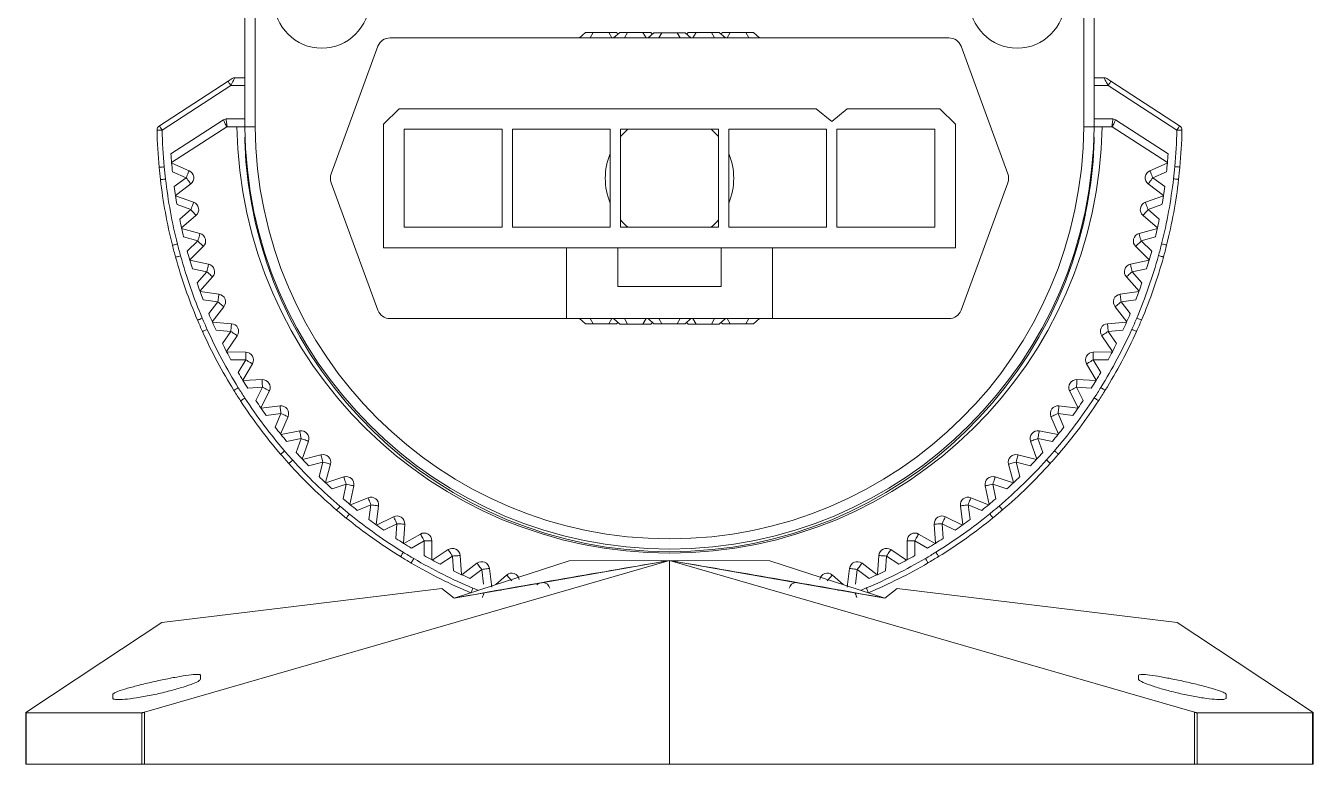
# Model space of a CAD drawing. Header units: inches. Extents: x -1.1 to 19.9, y -1 to 14.3.
# Drawn here: x 0.417 to 2.385, y 11.915 to 13.044 of the extents above; entities that cross this region are included whole.
import ezdxf

# ---------------------------------------------------------------- set-up
doc = ezdxf.new("R2010")
doc.units = ezdxf.units.IN
doc.header["$MEASUREMENT"] = 0
doc.layers.add('Graze 2.0 Int', color=7, linetype='Continuous')

msp = doc.modelspace()

# ---------------------------------------------------------------- linework, layer by layer
at = {"layer": 'Graze 2.0 Int', "color": 253, "linetype": 'Continuous', "lineweight": 15}
for p, q in [((0.751976, 12.889887), (0.751976, 13.191085)), ((0.767724, 13.189122), (0.767724, 12.889967)), ((2.034084, 12.889887), (2.034084, 13.189122)), ((2.049832, 13.191085), (2.049832, 12.889887)), ((1.272541, 13.033897), (1.263093, 13.025714)), ((1.272541, 13.033897), (1.284361, 13.033897)), ((1.284361, 13.033897), (1.279636, 13.025714)), ((1.284361, 13.033897), (1.307999, 13.033897)), ((1.307999, 13.033897), (1.312723, 13.025714)), ((1.307999, 13.033897), (1.319818, 13.033897)), ((1.324944, 13.033962), (1.31542, 13.025714)), ((1.322343, 13.03171), (1.319818, 13.033897)), ((1.324944, 13.033962), (1.336743, 13.033962)), ((1.336743, 13.033962), (1.331981, 13.025714)), ((1.336743, 13.033962), (1.360341, 13.033962)), ((1.360341, 13.033962), (1.365103, 13.025714)), ((1.360341, 13.033962), (1.37214, 13.033962)), ((1.377006, 13.033476), (1.368044, 13.025714)), ((1.374854, 13.031612), (1.37214, 13.033962)), ((1.377006, 13.033476), (1.388955, 13.033476)), ((1.388955, 13.033476), (1.384474, 13.025714)), ((1.388955, 13.033476), (1.412853, 13.033476)), ((1.412853, 13.033476), (1.417334, 13.025714)), ((1.412853, 13.033476), (1.424802, 13.033476)), ((1.433764, 13.025714), (1.424802, 13.033476)), ((1.429668, 13.033962), (1.426954, 13.031612)), ((1.429668, 13.033962), (1.441467, 13.033962)), ((1.441467, 13.033962), (1.436705, 13.025714)), ((1.441467, 13.033962), (1.465066, 13.033962)), ((1.465066, 13.033962), (1.469827, 13.025714)), ((1.465066, 13.033962), (1.476865, 13.033962)), ((1.486388, 13.025714), (1.476865, 13.033962)), ((1.48199, 13.033897), (1.479465, 13.03171)), ((1.48199, 13.033897), (1.493809, 13.033897)), ((1.493809, 13.033897), (1.489085, 13.025714)), ((1.493809, 13.033897), (1.517448, 13.033897)), ((1.517448, 13.033897), (1.522172, 13.025714)), ((1.517448, 13.033897), (1.529267, 13.033897)), ((1.538716, 13.025714), (1.529267, 13.033897)), ((0.955224, 13.012811), (0.883708, 12.817929)), ((1.828104, 13.025714), (0.973704, 13.025714)), ((1.918101, 12.817929), (1.846584, 13.012811)), ((0.621171, 12.891306), (0.726155, 12.959483)), ((0.730443, 12.952879), (0.625459, 12.884702)), ((0.726155, 12.959483), (0.732217, 12.96342)), ((0.751976, 12.952879), (0.730443, 12.952879)), ((0.736506, 12.964691), (0.751976, 12.964691)), ((2.049832, 12.964691), (2.065303, 12.964691)), ((2.071365, 12.952879), (2.049832, 12.952879)), ((2.069591, 12.96342), (2.075654, 12.959483)), ((2.176349, 12.884702), (2.071365, 12.952879)), ((2.075654, 12.959483), (2.180638, 12.891306)), ((0.987518, 12.917446), (0.963896, 12.893824)), ((0.987518, 12.917446), (1.625314, 12.917446)), ((1.648936, 12.897625), (1.625314, 12.917446)), ((1.672558, 12.917446), (1.648936, 12.897625)), ((1.672558, 12.917446), (1.81429, 12.917446)), ((1.837912, 12.893824), (1.81429, 12.917446)), ((0.638847, 12.84846), (0.718999, 12.900511)), ((0.718999, 12.900511), (0.723007, 12.901698)), ((0.723007, 12.901698), (0.751976, 12.901698)), ((0.963896, 12.704848), (0.963896, 12.893824)), ((1.837912, 12.893824), (1.837912, 12.704848)), ((2.049832, 12.901698), (2.078801, 12.901698)), ((2.078801, 12.901698), (2.082809, 12.900511)), ((2.082809, 12.900511), (2.162961, 12.84846)), ((0.723996, 12.889673), (0.639869, 12.83504)), ((0.72472, 12.889887), (0.723996, 12.889673)), ((0.751976, 12.889887), (0.72472, 12.889887)), ((0.995392, 12.736344), (0.995392, 12.88595)), ((0.995392, 12.88595), (1.144999, 12.88595)), ((1.144999, 12.88595), (1.144999, 12.736344)), ((1.160747, 12.736344), (1.160747, 12.88595)), ((1.160747, 12.88595), (1.310353, 12.88595)), ((1.310353, 12.88595), (1.310353, 12.736344)), ((1.326101, 12.736344), (1.326101, 12.88595)), ((1.326101, 12.88595), (1.475707, 12.88595)), ((1.475707, 12.88595), (1.475707, 12.736344)), ((1.491455, 12.736344), (1.491455, 12.88595)), ((1.491455, 12.88595), (1.641062, 12.88595)), ((1.641062, 12.88595), (1.641062, 12.736344)), ((1.65681, 12.88595), (1.806416, 12.88595)), ((1.65681, 12.736344), (1.65681, 12.88595)), ((1.806416, 12.88595), (1.806416, 12.736344)), ((2.034084, 12.889887), (2.049832, 12.889887)), ((2.077089, 12.889887), (2.049832, 12.889887)), ((2.077812, 12.889673), (2.077089, 12.889887)), ((2.161939, 12.83504), (2.077812, 12.889673)), ((0.639943, 12.834171), (0.666673, 12.822705)), ((2.135135, 12.822705), (2.161865, 12.834171)), ((0.662017, 12.81185), (0.641217, 12.820773)), ((2.160592, 12.820773), (2.139791, 12.81185)), ((0.64389, 12.798298), (0.662017, 12.81185)), ((0.669089, 12.802391), (0.645794, 12.784975)), ((0.883708, 12.804366), (0.955224, 12.609484)), ((1.846584, 12.609484), (1.918101, 12.804366)), ((2.156014, 12.784975), (2.132719, 12.802391)), ((2.139791, 12.81185), (2.157919, 12.798298)), ((0.645926, 12.784112), (0.673354, 12.774435)), ((2.128454, 12.774435), (2.155882, 12.784112)), ((0.669424, 12.763297), (0.64808, 12.770828)), ((0.65223, 12.748578), (0.669424, 12.763297)), ((0.677105, 12.754324), (0.65501, 12.73541)), ((2.146798, 12.73541), (2.124703, 12.754324)), ((2.153728, 12.770828), (2.132384, 12.763297)), ((2.132384, 12.763297), (2.149578, 12.748578)), ((0.655198, 12.734558), (0.683205, 12.726711)), ((1.144999, 12.736344), (0.995392, 12.736344)), ((1.310353, 12.736344), (1.160747, 12.736344)), ((1.475707, 12.736344), (1.326101, 12.736344)), ((1.641062, 12.736344), (1.491455, 12.736344)), ((1.806416, 12.736344), (1.65681, 12.736344)), ((2.118603, 12.726711), (2.14661, 12.734558)), ((0.680018, 12.715337), (0.658224, 12.721444)), ((0.663833, 12.699516), (0.680018, 12.715337)), ((2.143584, 12.721444), (2.12179, 12.715337)), ((2.12179, 12.715337), (2.137975, 12.699516)), ((0.688275, 12.706891), (0.667475, 12.68656)), ((1.322164, 12.704848), (0.963896, 12.704848)), ((1.243424, 12.59658), (1.243424, 12.704848)), ((1.322164, 12.704848), (1.479644, 12.704848)), ((1.322164, 12.645793), (1.322164, 12.704848)), ((1.837912, 12.704848), (1.479644, 12.704848)), ((1.479644, 12.704848), (1.479644, 12.645793)), ((1.558384, 12.704848), (1.558384, 12.59658)), ((2.134333, 12.68656), (2.113534, 12.706891)), ((0.667719, 12.685722), (0.696183, 12.67974)), ((2.105625, 12.67974), (2.134089, 12.685722)), ((0.693753, 12.668182), (0.671604, 12.672837)), ((0.678647, 12.651327), (0.693753, 12.668182)), ((0.702549, 12.660298), (0.683136, 12.63864)), ((2.118672, 12.63864), (2.09926, 12.660298)), ((2.130204, 12.672837), (2.108055, 12.668182)), ((2.108055, 12.668182), (2.123161, 12.651327)), ((0.683435, 12.63782), (0.712231, 12.633728)), ((1.322164, 12.645793), (1.479644, 12.645793)), ((2.089577, 12.633728), (2.118374, 12.63782)), ((0.710569, 12.622035), (0.688161, 12.625219)), ((0.696608, 12.60422), (0.710569, 12.622035)), ((2.113647, 12.625219), (2.091239, 12.622035)), ((2.091239, 12.622035), (2.1052, 12.60422)), ((0.719866, 12.614749), (0.701924, 12.591856)), ((0.973704, 12.59658), (1.243424, 12.59658)), ((1.558384, 12.59658), (1.243424, 12.59658)), ((1.272541, 12.588397), (1.263093, 12.59658)), ((1.284361, 12.588397), (1.279636, 12.59658)), ((1.307999, 12.588397), (1.312723, 12.59658)), ((1.324944, 12.588333), (1.31542, 12.59658)), ((1.336743, 12.588333), (1.331981, 12.59658)), ((1.360341, 12.588333), (1.365103, 12.59658)), ((1.377006, 12.588818), (1.368044, 12.59658)), ((1.388955, 12.588818), (1.384474, 12.59658)), ((1.412853, 12.588818), (1.417334, 12.59658)), ((1.433764, 12.59658), (1.424802, 12.588818)), ((1.441467, 12.588333), (1.436705, 12.59658)), ((1.465066, 12.588333), (1.469827, 12.59658)), ((1.486388, 12.59658), (1.476865, 12.588333)), ((1.493809, 12.588397), (1.489085, 12.59658)), ((1.517448, 12.588397), (1.522172, 12.59658)), ((1.538716, 12.59658), (1.529267, 12.588397)), ((1.558384, 12.59658), (1.828104, 12.59658)), ((2.099884, 12.591856), (2.081943, 12.614749)), ((0.702276, 12.591058), (0.73128, 12.588875)), ((0.730393, 12.577097), (0.707824, 12.578796)), ((0.717637, 12.558401), (0.730393, 12.577097)), ((1.272541, 12.588397), (1.284361, 12.588397)), ((1.284361, 12.588397), (1.307999, 12.588397)), ((1.307999, 12.588397), (1.319818, 12.588397)), ((1.322343, 12.590584), (1.319818, 12.588397)), ((1.324944, 12.588333), (1.336743, 12.588333)), ((1.336743, 12.588333), (1.360341, 12.588333)), ((1.360341, 12.588333), (1.37214, 12.588333)), ((1.374854, 12.590683), (1.37214, 12.588333)), ((1.377006, 12.588818), (1.388955, 12.588818)), ((1.388955, 12.588818), (1.412853, 12.588818)), ((1.412853, 12.588818), (1.424802, 12.588818)), ((1.429668, 12.588333), (1.426954, 12.590683)), ((1.429668, 12.588333), (1.441467, 12.588333)), ((1.441467, 12.588333), (1.465066, 12.588333)), ((1.465066, 12.588333), (1.476865, 12.588333)), ((1.48199, 12.588397), (1.479465, 12.590584)), ((1.48199, 12.588397), (1.493809, 12.588397)), ((1.493809, 12.588397), (1.517448, 12.588397)), ((1.517448, 12.588397), (1.529267, 12.588397)), ((2.070529, 12.588875), (2.099532, 12.591058)), ((2.093985, 12.578796), (2.071415, 12.577097)), ((2.071415, 12.577097), (2.084171, 12.558401)), ((0.74015, 12.570441), (0.723757, 12.546415)), ((2.078051, 12.546415), (2.061659, 12.570441)), ((0.724162, 12.545641), (0.753246, 12.545376)), ((2.048562, 12.545376), (2.077647, 12.545641)), ((0.753138, 12.533566), (0.730506, 12.533772)), ((0.741643, 12.514069), (0.753138, 12.533566)), ((0.763313, 12.527568), (0.748541, 12.502512)), ((2.053267, 12.502512), (2.038496, 12.527568)), ((2.071303, 12.533772), (2.04867, 12.533566)), ((2.04867, 12.533566), (2.060165, 12.514069)), ((0.748995, 12.501767), (0.778034, 12.503422)), ((2.023775, 12.503422), (2.052813, 12.501767)), ((0.778706, 12.49163), (0.756109, 12.490342)), ((0.768522, 12.471417), (0.778706, 12.49163)), ((0.789254, 12.486316), (0.776167, 12.460341)), ((2.025641, 12.460341), (2.012555, 12.486316)), ((2.023103, 12.49163), (2.033286, 12.471417)), ((2.0457, 12.490342), (2.023103, 12.49163)), ((0.77667, 12.459627), (0.805535, 12.463194)), ((1.996273, 12.463194), (2.025139, 12.459627)), ((0.806984, 12.451472), (0.784521, 12.448696)), ((0.798156, 12.430631), (0.806984, 12.451472)), ((0.817859, 12.446865), (0.806515, 12.420083)), ((1.995293, 12.420083), (1.983949, 12.446865)), ((1.994824, 12.451472), (2.003652, 12.430631)), ((2.017287, 12.448696), (1.994824, 12.451472)), ((0.807063, 12.419404), (0.835631, 12.424868)), ((1.966177, 12.424868), (1.994745, 12.419404)), ((0.83785, 12.413267), (0.815619, 12.409016)), ((0.830416, 12.391889), (0.83785, 12.413267)), ((0.849005, 12.409388), (0.839453, 12.381916)), ((1.962355, 12.381916), (1.952803, 12.409388)), ((1.963959, 12.413267), (1.971392, 12.391889)), ((1.986189, 12.409016), (1.963959, 12.413267)), ((0.840045, 12.381275), (0.86819, 12.38861)), ((1.933618, 12.38861), (1.961764, 12.381275)), ((0.871169, 12.377181), (0.849267, 12.371473)), ((0.865162, 12.355359), (0.871169, 12.377181)), ((0.882556, 12.374046), (0.874837, 12.346004)), ((1.926972, 12.346004), (1.919252, 12.374046)), ((1.93064, 12.377181), (1.936647, 12.355359)), ((1.952541, 12.371473), (1.93064, 12.377181)), ((0.875469, 12.345404), (0.903069, 12.35458)), ((0.906796, 12.343372), (0.885318, 12.336231)), ((0.902241, 12.321202), (0.906796, 12.343372)), ((0.918365, 12.340996), (0.912512, 12.312505)), ((1.889296, 12.312505), (1.883443, 12.340996)), ((1.895012, 12.343372), (1.899567, 12.321202)), ((1.91649, 12.336231), (1.895012, 12.343372)), ((1.898739, 12.35458), (1.926339, 12.345404)), ((0.913184, 12.311948), (0.940118, 12.322925)), ((1.86169, 12.322925), (1.888625, 12.311948)), ((0.944576, 12.311988), (0.923616, 12.303445)), ((0.941494, 12.289565), (0.944576, 12.311988)), ((0.956277, 12.310379), (0.952316, 12.281565)), ((1.849492, 12.281565), (1.845532, 12.310379)), ((1.857233, 12.311988), (1.860315, 12.289565)), ((1.878192, 12.303445), (1.857233, 12.311988)), ((0.953023, 12.281053), (0.979174, 12.293783)), ((0.984344, 12.283163), (0.963993, 12.273257)), ((0.982748, 12.260586), (0.984344, 12.283163)), ((0.996125, 12.282331), (0.994074, 12.253318)), ((1.807734, 12.253318), (1.805683, 12.282331)), ((1.817464, 12.283163), (1.81906, 12.260586)), ((1.837815, 12.273257), (1.817464, 12.283163)), ((1.822634, 12.293783), (1.848786, 12.281053)), ((0.994813, 12.252853), (1.020068, 12.267281)), ((1.78174, 12.267281), (1.806995, 12.252853)), ((1.025927, 12.257026), (1.006274, 12.245798)), ((1.025824, 12.234392), (1.025927, 12.257026)), ((1.037738, 12.256972), (1.037605, 12.227887)), ((1.038373, 12.227472), (1.062621, 12.243535)), ((1.739187, 12.243535), (1.763435, 12.227472)), ((1.764203, 12.227887), (1.764071, 12.256972)), ((1.775882, 12.257026), (1.775985, 12.234392)), ((1.795534, 12.245798), (1.775882, 12.257026)), ((1.069143, 12.233688), (1.050274, 12.221189)), ((1.070534, 12.211097), (1.069143, 12.233688)), ((1.07159, 12.169503), (1.400852, 12.226886)), ((1.247361, 12.226509), (1.07159, 12.169503)), ((1.080932, 12.234414), (1.082719, 12.205383)), ((1.083512, 12.20502), (1.106648, 12.222647)), ((1.400904, 12.226895), (1.247361, 12.226509)), ((1.400897, 12.226895), (1.400852, 12.226886)), ((1.400904, 12.226895), (1.400904, 11.915478)), ((1.400905, 12.226895), (1.554447, 12.226509)), ((1.400957, 12.226886), (1.400911, 12.226895)), ((1.730218, 12.169503), (1.400957, 12.226886)), ((1.554447, 12.226509), (1.730218, 12.169503)), ((1.695161, 12.222647), (1.718296, 12.20502)), ((1.719089, 12.205383), (1.720876, 12.234414)), ((1.732665, 12.233688), (1.731274, 12.211097)), ((1.751534, 12.221189), (1.732665, 12.233688)), ((1.113806, 12.213253), (1.095802, 12.199536)), ((1.116683, 12.190803), (1.113806, 12.213253)), ((1.125521, 12.214754), (1.129219, 12.185905)), ((1.135262, 12.190153), (1.151956, 12.20471)), ((1.649852, 12.20471), (1.666546, 12.190153)), ((1.67259, 12.185905), (1.676287, 12.214754)), ((1.688003, 12.213253), (1.685125, 12.190803)), ((1.706006, 12.199536), (1.688003, 12.213253)), ((1.07159, 12.169503), (1.052654, 12.184314)), ((1.749155, 12.184314), (1.730218, 12.169503)), ((1.14403, 12.182128), (1.14266, 12.180933)), ((1.659149, 12.180933), (1.657778, 12.182128)), ((0.683977, 12.05156), (0.683977, 12.045327)), ((2.117832, 12.045327), (2.117832, 12.05156)), ((0.550118, 12.016144), (0.550118, 12.022401)), ((2.25169, 12.022401), (2.25169, 12.016144)), ((0.416875, 11.994345), (0.416875, 11.915478)), ((0.594524, 11.994218), (0.417765, 11.994218)), ((0.417765, 11.994218), (0.417765, 11.915478)), ((0.594524, 11.915478), (0.594524, 11.994218)), ((0.59835, 11.99489), (0.59835, 11.915478)), ((2.203459, 11.915478), (2.203459, 11.99489)), ((2.207284, 11.994218), (2.207284, 11.915478)), ((2.207284, 11.994218), (2.384043, 11.994218)), ((2.384043, 11.915478), (2.384043, 11.994218)), ((2.384933, 11.994339), (2.384933, 11.994345)), ((2.384933, 11.915478), (2.384933, 11.994339)), ((0.417765, 11.915478), (0.416875, 11.915478)), ((0.594524, 11.915478), (0.417765, 11.915478)), ((0.59835, 11.915478), (0.594524, 11.915478)), ((1.400904, 11.915478), (0.59835, 11.915478)), ((1.400904, 11.915478), (2.203459, 11.915478)), ((2.207284, 11.915478), (2.203459, 11.915478)), ((2.207284, 11.915478), (2.384043, 11.915478)), ((2.384933, 11.915478), (2.384043, 11.915478))]:
    msp.add_line(p, q, dxfattribs=at)
at = {"layer": 'Graze 2.0 Int', "color": 253, "linetype": 'Continuous', "lineweight": 15, "flags": 128}
for points in [[(0.726155, 12.959483), (0.726237, 12.959356), (0.726481, 12.958981), (0.726877, 12.95837), (0.727411, 12.957549), (0.72806, 12.956548), (0.728802, 12.955407), (0.729606, 12.954168), (0.730443, 12.952879)], [(0.736506, 12.964691), (0.736413, 12.964511), (0.73614, 12.963978), (0.735693, 12.963108), (0.735087, 12.961927), (0.73434, 12.960471), (0.733474, 12.958785), (0.732517, 12.956919), (0.731496, 12.95493), (0.730443, 12.952879)], [(2.071365, 12.952879), (2.070182, 12.955184), (2.069045, 12.957399), (2.067997, 12.959441), (2.067078, 12.961231), (2.066324, 12.9627), (2.065764, 12.963791), (2.065419, 12.964464), (2.065303, 12.964691)], [(2.071365, 12.952879), (2.072202, 12.954168), (2.073006, 12.955407), (2.073748, 12.956548), (2.074398, 12.957549), (2.074931, 12.95837), (2.075327, 12.958981), (2.075571, 12.959356), (2.075654, 12.959483)], [(0.621171, 12.891306), (0.621253, 12.891179), (0.621497, 12.890803), (0.621893, 12.890193), (0.622427, 12.889372), (0.623077, 12.888371), (0.623818, 12.887229), (0.624623, 12.88599), (0.625459, 12.884702)], [(0.718999, 12.900511), (0.719974, 12.898397), (0.720911, 12.896364), (0.721775, 12.89449), (0.722532, 12.892847), (0.723154, 12.8915), (0.723615, 12.890498), (0.7239, 12.889881), (0.723996, 12.889673)], [(0.72472, 12.889887), (0.724694, 12.890067), (0.724616, 12.8906), (0.72449, 12.89147), (0.724319, 12.892651), (0.724108, 12.894106), (0.723863, 12.895793), (0.723593, 12.897659), (0.723305, 12.899647), (0.723007, 12.901698)], [(2.078801, 12.901698), (2.078504, 12.899647), (2.078215, 12.897659), (2.077945, 12.895793), (2.0777, 12.894106), (2.077489, 12.892651), (2.077318, 12.89147), (2.077192, 12.8906), (2.077115, 12.890067), (2.077089, 12.889887)], [(2.077812, 12.889673), (2.077909, 12.889881), (2.078193, 12.890498), (2.078655, 12.8915), (2.079276, 12.892847), (2.080033, 12.89449), (2.080897, 12.896364), (2.081834, 12.898397), (2.082809, 12.900511)], [(2.180638, 12.891306), (2.180555, 12.891179), (2.180311, 12.890803), (2.179915, 12.890193), (2.179382, 12.889372), (2.178732, 12.888371), (2.17799, 12.887229), (2.177186, 12.88599), (2.176349, 12.884702)], [(0.617587, 12.88455), (0.617738, 12.884553), (0.618186, 12.884561), (0.618913, 12.884575), (0.619892, 12.884594), (0.621085, 12.884617), (0.622446, 12.884644), (0.623923, 12.884672), (0.625459, 12.884702)], [(0.75222, 12.875082), (0.751886, 12.873513), (0.751615, 12.869587)], [(0.767724, 12.889967), (0.764652, 12.889951), (0.761698, 12.889936), (0.758975, 12.889923), (0.756589, 12.889911), (0.754631, 12.889901), (0.753175, 12.889893), (0.752279, 12.889889), (0.751976, 12.889887)], [(2.050193, 12.869587), (2.049922, 12.873513), (2.049588, 12.875082)], [(2.184222, 12.88455), (2.18407, 12.884553), (2.183622, 12.884561), (2.182895, 12.884575), (2.181916, 12.884594), (2.180723, 12.884617), (2.179362, 12.884644), (2.177885, 12.884672), (2.176349, 12.884702)], [(0.620743, 12.827858), (0.620894, 12.827872), (0.62134, 12.827913), (0.622064, 12.82798), (0.62304, 12.82807), (0.624228, 12.828179), (0.625583, 12.828304), (0.627054, 12.82844), (0.628584, 12.828581)], [(0.666673, 12.822705), (0.666584, 12.822496), (0.666319, 12.821879), (0.665889, 12.820876), (0.66531, 12.819526), (0.664604, 12.817881), (0.663799, 12.816004), (0.662926, 12.813968), (0.662017, 12.81185)], [(2.139791, 12.81185), (2.138883, 12.813968), (2.138009, 12.816004), (2.137204, 12.817881), (2.136499, 12.819526), (2.13592, 12.820876), (2.135489, 12.821879), (2.135224, 12.822496), (2.135135, 12.822705)], [(2.181094, 12.828168), (2.180943, 12.828182), (2.180497, 12.828223), (2.179772, 12.828289), (2.178797, 12.828379), (2.177609, 12.828488), (2.176253, 12.828612), (2.174782, 12.828747), (2.173253, 12.828887)], [(0.622706, 12.80904), (0.622856, 12.809057), (0.623301, 12.809109), (0.624024, 12.809193), (0.624997, 12.809307), (0.626182, 12.809445), (0.627534, 12.809602), (0.629001, 12.809773), (0.630527, 12.809951)], [(0.662017, 12.81185), (0.663397, 12.810005), (0.664724, 12.80823), (0.665946, 12.806595), (0.667018, 12.805161), (0.667898, 12.803985), (0.668551, 12.803111), (0.668954, 12.802573), (0.669089, 12.802391)], [(2.132719, 12.802391), (2.132855, 12.802573), (2.133257, 12.803111), (2.133911, 12.803985), (2.13479, 12.805161), (2.135862, 12.806595), (2.137085, 12.80823), (2.138411, 12.810005), (2.139791, 12.81185)], [(2.179138, 12.809348), (2.178988, 12.809365), (2.178543, 12.809417), (2.17782, 12.809501), (2.176847, 12.809614), (2.175662, 12.809752), (2.17431, 12.809909), (2.172842, 12.810079), (2.171316, 12.810256)], [(0.673354, 12.774435), (0.673279, 12.774221), (0.673055, 12.773587), (0.672692, 12.772558), (0.672203, 12.771173), (0.671608, 12.769485), (0.670928, 12.767559), (0.670191, 12.76547), (0.669424, 12.763297)], [(2.132384, 12.763297), (2.131617, 12.76547), (2.13088, 12.767559), (2.130201, 12.769485), (2.129605, 12.771173), (2.129116, 12.772558), (2.128753, 12.773587), (2.128529, 12.774221), (2.128454, 12.774435)], [(0.669424, 12.763297), (0.670923, 12.761546), (0.672364, 12.759863), (0.673692, 12.758312), (0.674856, 12.756952), (0.675811, 12.755836), (0.676521, 12.755007), (0.676958, 12.754497), (0.677105, 12.754324)], [(2.124703, 12.754324), (2.124851, 12.754497), (2.125288, 12.755007), (2.125998, 12.755836), (2.126953, 12.756952), (2.128117, 12.758312), (2.129445, 12.759863), (2.130885, 12.761546), (2.132384, 12.763297)], [(0.683205, 12.726711), (0.683144, 12.726492), (0.682962, 12.725845), (0.682668, 12.724794), (0.682272, 12.723379), (0.681789, 12.721656), (0.681238, 12.71969), (0.68064, 12.717556), (0.680018, 12.715337)], [(0.680018, 12.715337), (0.681629, 12.71369), (0.683178, 12.712105), (0.684605, 12.710645), (0.685856, 12.709365), (0.686883, 12.708315), (0.687646, 12.707534), (0.688116, 12.707054), (0.688275, 12.706891)], [(2.113534, 12.706891), (2.113692, 12.707054), (2.114162, 12.707534), (2.114925, 12.708315), (2.115952, 12.709365), (2.117203, 12.710645), (2.11863, 12.712105), (2.120179, 12.71369), (2.12179, 12.715337)], [(2.12179, 12.715337), (2.121168, 12.717556), (2.12057, 12.71969), (2.120019, 12.721656), (2.119536, 12.723379), (2.11914, 12.724794), (2.118846, 12.725845), (2.118664, 12.726492), (2.118603, 12.726711)], [(0.641081, 12.708718), (0.641228, 12.708754), (0.641662, 12.708864), (0.642368, 12.709041), (0.643318, 12.70928), (0.644475, 12.709571), (0.645795, 12.709903), (0.647228, 12.710263), (0.648717, 12.710637)], [(2.160803, 12.709019), (2.160656, 12.709056), (2.160222, 12.709165), (2.159516, 12.709342), (2.158566, 12.709581), (2.157409, 12.709871), (2.156088, 12.710202), (2.154656, 12.710562), (2.153166, 12.710936)], [(0.645915, 12.690425), (0.646061, 12.690465), (0.646493, 12.690585), (0.647194, 12.690779), (0.648138, 12.691041), (0.649288, 12.691359), (0.650599, 12.691723), (0.652023, 12.692118), (0.653503, 12.692528)], [(0.696183, 12.67974), (0.696136, 12.679518), (0.695998, 12.67886), (0.695773, 12.677792), (0.695471, 12.676355), (0.695103, 12.674603), (0.694683, 12.672605), (0.694227, 12.670437), (0.693753, 12.668182)], [(2.108055, 12.668182), (2.107581, 12.670437), (2.107125, 12.672605), (2.106705, 12.674603), (2.106337, 12.676355), (2.106035, 12.677792), (2.10581, 12.67886), (2.105672, 12.679518), (2.105625, 12.67974)], [(2.155976, 12.690724), (2.15583, 12.690765), (2.155398, 12.690884), (2.154697, 12.691078), (2.153753, 12.691339), (2.152603, 12.691658), (2.151291, 12.692021), (2.149868, 12.692415), (2.148387, 12.692825)], [(0.693753, 12.668182), (0.695469, 12.666644), (0.697119, 12.665165), (0.69864, 12.663802), (0.699973, 12.662607), (0.701066, 12.661627), (0.701879, 12.660899), (0.70238, 12.66045), (0.702549, 12.660298)], [(2.09926, 12.660298), (2.099429, 12.66045), (2.099929, 12.660899), (2.100742, 12.661627), (2.101836, 12.662607), (2.103168, 12.663802), (2.104689, 12.665165), (2.106339, 12.666644), (2.108055, 12.668182)], [(0.712231, 12.633728), (0.712199, 12.633503), (0.712105, 12.632838), (0.711951, 12.631757), (0.711744, 12.630303), (0.711493, 12.628531), (0.711205, 12.626509), (0.710894, 12.624316), (0.710569, 12.622035)], [(0.710569, 12.622035), (0.712383, 12.620613), (0.714127, 12.619246), (0.715734, 12.617987), (0.717143, 12.616883), (0.718299, 12.615977), (0.719158, 12.615303), (0.719687, 12.614889), (0.719866, 12.614749)], [(2.081943, 12.614749), (2.082121, 12.614889), (2.08265, 12.615303), (2.083509, 12.615977), (2.084665, 12.616883), (2.086074, 12.617987), (2.087681, 12.619246), (2.089425, 12.620613), (2.091239, 12.622035)], [(2.091239, 12.622035), (2.090915, 12.624316), (2.090603, 12.626509), (2.090316, 12.628531), (2.090064, 12.630303), (2.089857, 12.631757), (2.089704, 12.632838), (2.089609, 12.633503), (2.089577, 12.633728)], [(0.679504, 12.594117), (0.679644, 12.594176), (0.680056, 12.594351), (0.680726, 12.594635), (0.681628, 12.595017), (0.682726, 12.595482), (0.68398, 12.596013), (0.68534, 12.59659), (0.686755, 12.597189)], [(2.122425, 12.594404), (2.122286, 12.594463), (2.121873, 12.594637), (2.121203, 12.594921), (2.120301, 12.595302), (2.119202, 12.595767), (2.117949, 12.596298), (2.116588, 12.596874), (2.115174, 12.597472)], [(0.687095, 12.576785), (0.687233, 12.576847), (0.687641, 12.577032), (0.688304, 12.577332), (0.689196, 12.577736), (0.690283, 12.578228), (0.691524, 12.578789), (0.692869, 12.579398), (0.694269, 12.580031)], [(0.73128, 12.588875), (0.731263, 12.588649), (0.731212, 12.587979), (0.73113, 12.58689), (0.73102, 12.585426), (0.730886, 12.583641), (0.730732, 12.581605), (0.730566, 12.579395), (0.730393, 12.577097)], [(0.730393, 12.577097), (0.732297, 12.575799), (0.734127, 12.57455), (0.735814, 12.573399), (0.737292, 12.572391), (0.738505, 12.571563), (0.739407, 12.570948), (0.739962, 12.570569), (0.74015, 12.570441)], [(2.061659, 12.570441), (2.061846, 12.570569), (2.062401, 12.570948), (2.063303, 12.571563), (2.064516, 12.572391), (2.065995, 12.573399), (2.067681, 12.57455), (2.069512, 12.575799), (2.071415, 12.577097)], [(2.071415, 12.577097), (2.071242, 12.579395), (2.071076, 12.581605), (2.070923, 12.583641), (2.070788, 12.585426), (2.070678, 12.58689), (2.070596, 12.587979), (2.070546, 12.588649), (2.070529, 12.588875)], [(2.114841, 12.577068), (2.114704, 12.577131), (2.114295, 12.577315), (2.113632, 12.577615), (2.11274, 12.578018), (2.111652, 12.57851), (2.110412, 12.57907), (2.109066, 12.579679), (2.107666, 12.580311)], [(0.753246, 12.545376), (0.753244, 12.54515), (0.753238, 12.544477), (0.753228, 12.543386), (0.753214, 12.541917), (0.753198, 12.540128), (0.753179, 12.538086), (0.753159, 12.53587), (0.753138, 12.533566)], [(2.04867, 12.533566), (2.048649, 12.53587), (2.048629, 12.538086), (2.04861, 12.540128), (2.048594, 12.541917), (2.048581, 12.543386), (2.048571, 12.544477), (2.048565, 12.54515), (2.048562, 12.545376)], [(0.753138, 12.533566), (0.755123, 12.532396), (0.757032, 12.53127), (0.758791, 12.530233), (0.760333, 12.529324), (0.761598, 12.528578), (0.762538, 12.528024), (0.763117, 12.527683), (0.763313, 12.527568)], [(2.038496, 12.527568), (2.038691, 12.527683), (2.03927, 12.528024), (2.04021, 12.528578), (2.041476, 12.529324), (2.043017, 12.530233), (2.044776, 12.53127), (2.046685, 12.532396), (2.04867, 12.533566)], [(0.778034, 12.503422), (0.778047, 12.503195), (0.778085, 12.502524), (0.778147, 12.501434), (0.778231, 12.499968), (0.778332, 12.498181), (0.778448, 12.496142), (0.778575, 12.49393), (0.778706, 12.49163)], [(2.023103, 12.49163), (2.023234, 12.49393), (2.02336, 12.496142), (2.023476, 12.498181), (2.023578, 12.499968), (2.023661, 12.501434), (2.023723, 12.502524), (2.023762, 12.503195), (2.023775, 12.503422)], [(0.735098, 12.48679), (0.735227, 12.48687), (0.735607, 12.487106), (0.736226, 12.48749), (0.737058, 12.488006), (0.738072, 12.488635), (0.739229, 12.489352), (0.740484, 12.490131), (0.741789, 12.490941)], [(0.778706, 12.49163), (0.780763, 12.490593), (0.782742, 12.489596), (0.784566, 12.488677), (0.786164, 12.487872), (0.787476, 12.487211), (0.788451, 12.48672), (0.789051, 12.486418), (0.789254, 12.486316)], [(2.012555, 12.486316), (2.012757, 12.486418), (2.013358, 12.48672), (2.014332, 12.487211), (2.015644, 12.487872), (2.017243, 12.488677), (2.019066, 12.489596), (2.021045, 12.490593), (2.023103, 12.49163)], [(2.066874, 12.487054), (2.066745, 12.487134), (2.066364, 12.48737), (2.065746, 12.487753), (2.064913, 12.488269), (2.063899, 12.488897), (2.062742, 12.489614), (2.061486, 12.490393), (2.060181, 12.491202)], [(0.745264, 12.470832), (0.745391, 12.470915), (0.745766, 12.471161), (0.746375, 12.471559), (0.747194, 12.472095), (0.748193, 12.472748), (0.749332, 12.473493), (0.750568, 12.474302), (0.751853, 12.475143)], [(0.805535, 12.463194), (0.805563, 12.462968), (0.805646, 12.462301), (0.80578, 12.461218), (0.80596, 12.45976), (0.806179, 12.457984), (0.80643, 12.455958), (0.806701, 12.453759), (0.806984, 12.451472)], [(1.994824, 12.451472), (1.995107, 12.453759), (1.995379, 12.455958), (1.995629, 12.457984), (1.995849, 12.45976), (1.996029, 12.461218), (1.996162, 12.462301), (1.996245, 12.462968), (1.996273, 12.463194)], [(2.056714, 12.471093), (2.056588, 12.471176), (2.056213, 12.471421), (2.055604, 12.471819), (2.054784, 12.472355), (2.053785, 12.473007), (2.052646, 12.473752), (2.051409, 12.47456), (2.050123, 12.475401)], [(0.806984, 12.451472), (0.809106, 12.450573), (0.811146, 12.449709), (0.813026, 12.448912), (0.814674, 12.448214), (0.816027, 12.447641), (0.817032, 12.447216), (0.81765, 12.446954), (0.817859, 12.446865)], [(1.983949, 12.446865), (1.984158, 12.446954), (1.984777, 12.447216), (1.985782, 12.447641), (1.987134, 12.448214), (1.988782, 12.448912), (1.990663, 12.449709), (1.992703, 12.450573), (1.994824, 12.451472)], [(0.835631, 12.424868), (0.835674, 12.424645), (0.8358, 12.423985), (0.836005, 12.422912), (0.836281, 12.42147), (0.836617, 12.419712), (0.837001, 12.417706), (0.837417, 12.41553), (0.83785, 12.413267)], [(1.963959, 12.413267), (1.964391, 12.41553), (1.964808, 12.417706), (1.965191, 12.419712), (1.965527, 12.42147), (1.965803, 12.422912), (1.966008, 12.423985), (1.966134, 12.424645), (1.966177, 12.424868)], [(0.83785, 12.413267), (0.840026, 12.41251), (0.842119, 12.411782), (0.844048, 12.411112), (0.845738, 12.410524), (0.847125, 12.410041), (0.848156, 12.409683), (0.848791, 12.409462), (0.849005, 12.409388)], [(1.952803, 12.409388), (1.953017, 12.409462), (1.953652, 12.409683), (1.954683, 12.410041), (1.95607, 12.410524), (1.957761, 12.411112), (1.959689, 12.411782), (1.961782, 12.41251), (1.963959, 12.413267)], [(0.806534, 12.389297), (0.806649, 12.389396), (0.806989, 12.389688), (0.807541, 12.390162), (0.808284, 12.3908), (0.809189, 12.391577), (0.810222, 12.392464), (0.811343, 12.393427), (0.812508, 12.394427)], [(0.819034, 12.375093), (0.819147, 12.375194), (0.819479, 12.375494), (0.82002, 12.375981), (0.820747, 12.376637), (0.821633, 12.377436), (0.822644, 12.378348), (0.823741, 12.379337), (0.824882, 12.380365)], [(0.86819, 12.38861), (0.868247, 12.388391), (0.868417, 12.38774), (0.868692, 12.386684), (0.869062, 12.385263), (0.869514, 12.383531), (0.870029, 12.381555), (0.870588, 12.379411), (0.871169, 12.377181)], [(1.93064, 12.377181), (1.931221, 12.379411), (1.93178, 12.381555), (1.932295, 12.383531), (1.932746, 12.385263), (1.933116, 12.386684), (1.933392, 12.38774), (1.933561, 12.388391), (1.933618, 12.38861)], [(1.982982, 12.375324), (1.98287, 12.375425), (1.982537, 12.375725), (1.981996, 12.376212), (1.981269, 12.376867), (1.980382, 12.377666), (1.979371, 12.378577), (1.978273, 12.379566), (1.977132, 12.380594)], [(1.995476, 12.389533), (1.995361, 12.389631), (1.995021, 12.389923), (1.994469, 12.390397), (1.993726, 12.391035), (1.99282, 12.391812), (1.991787, 12.392698), (1.990666, 12.39366), (1.9895, 12.39466)], [(0.871169, 12.377181), (0.87339, 12.37657), (0.875527, 12.375982), (0.877495, 12.37544), (0.879221, 12.374965), (0.880637, 12.374575), (0.881689, 12.374285), (0.882337, 12.374107), (0.882556, 12.374046)], [(1.919252, 12.374046), (1.919471, 12.374107), (1.920119, 12.374285), (1.921171, 12.374575), (1.922587, 12.374965), (1.924313, 12.37544), (1.926282, 12.375982), (1.928418, 12.37657), (1.93064, 12.377181)], [(0.903069, 12.35458), (0.903141, 12.354365), (0.903353, 12.353727), (0.903697, 12.352691), (0.904161, 12.351297), (0.904726, 12.349599), (0.90537, 12.347661), (0.906069, 12.345559), (0.906796, 12.343372)], [(0.906796, 12.343372), (0.909053, 12.342909), (0.911223, 12.342463), (0.913223, 12.342052), (0.914977, 12.341692), (0.916415, 12.341396), (0.917485, 12.341177), (0.918143, 12.341041), (0.918365, 12.340996)], [(1.883443, 12.340996), (1.883665, 12.341041), (1.884324, 12.341177), (1.885393, 12.341396), (1.886832, 12.341692), (1.888585, 12.342052), (1.890585, 12.342463), (1.892755, 12.342909), (1.895012, 12.343372)], [(1.895012, 12.343372), (1.895739, 12.345559), (1.896438, 12.347661), (1.897083, 12.349599), (1.897647, 12.351297), (1.898111, 12.352691), (1.898455, 12.353727), (1.898667, 12.354365), (1.898739, 12.35458)], [(0.940118, 12.322925), (0.940204, 12.322715), (0.940457, 12.322093), (0.940869, 12.321082), (0.941424, 12.319722), (0.942099, 12.318064), (0.94287, 12.316173), (0.943706, 12.314121), (0.944576, 12.311988)], [(1.857233, 12.311988), (1.858102, 12.314121), (1.858938, 12.316173), (1.859709, 12.318064), (1.860385, 12.319722), (1.860939, 12.321082), (1.861351, 12.322093), (1.861605, 12.322715), (1.86169, 12.322925)], [(0.892121, 12.303948), (0.892219, 12.304063), (0.89251, 12.304403), (0.892983, 12.304957), (0.893619, 12.305701), (0.894394, 12.306609), (0.895278, 12.307644), (0.896237, 12.308767), (0.897235, 12.309935)], [(0.944576, 12.311988), (0.946858, 12.311674), (0.949053, 12.311372), (0.951076, 12.311094), (0.95285, 12.31085), (0.954305, 12.31065), (0.955386, 12.310502), (0.956052, 12.31041), (0.956277, 12.310379)], [(1.845532, 12.310379), (1.845756, 12.31041), (1.846422, 12.310502), (1.847504, 12.31065), (1.848959, 12.31085), (1.850732, 12.311094), (1.852755, 12.311372), (1.85495, 12.311674), (1.857233, 12.311988)], [(1.909924, 12.30415), (1.909825, 12.304265), (1.909534, 12.304605), (1.909061, 12.305158), (1.908425, 12.305903), (1.90765, 12.30681), (1.906766, 12.307845), (1.905806, 12.308967), (1.904808, 12.310135)], [(0.906657, 12.291834), (0.906753, 12.291952), (0.907035, 12.292299), (0.907494, 12.292864), (0.908112, 12.293624), (0.908865, 12.29455), (0.909724, 12.295606), (0.910656, 12.296752), (0.911625, 12.297944)], [(0.979174, 12.293783), (0.979274, 12.293579), (0.979568, 12.292975), (0.980045, 12.291993), (0.980688, 12.290673), (0.981472, 12.289063), (0.982365, 12.287227), (0.983335, 12.285235), (0.984344, 12.283163)], [(0.984344, 12.283163), (0.986642, 12.283001), (0.988852, 12.282845), (0.990889, 12.282701), (0.992675, 12.282575), (0.99414, 12.282471), (0.995229, 12.282394), (0.995899, 12.282347), (0.996125, 12.282331)], [(1.805683, 12.282331), (1.805909, 12.282347), (1.80658, 12.282394), (1.807668, 12.282471), (1.809134, 12.282575), (1.810919, 12.282701), (1.812956, 12.282845), (1.815166, 12.283001), (1.817464, 12.283163)], [(1.817464, 12.283163), (1.818473, 12.285235), (1.819443, 12.287227), (1.820337, 12.289063), (1.82112, 12.290673), (1.821763, 12.291993), (1.822241, 12.292975), (1.822535, 12.293579), (1.822634, 12.293783)], [(1.895392, 12.292031), (1.895297, 12.292148), (1.895014, 12.292496), (1.894555, 12.29306), (1.893937, 12.29382), (1.893184, 12.294745), (1.892324, 12.295801), (1.891392, 12.296947), (1.890423, 12.298138)], [(1.020068, 12.267281), (1.02018, 12.267084), (1.020514, 12.2665), (1.021055, 12.265553), (1.021784, 12.264277), (1.022672, 12.262723), (1.023685, 12.26095), (1.024784, 12.259026), (1.025927, 12.257026)], [(1.775882, 12.257026), (1.777025, 12.259026), (1.778124, 12.26095), (1.779137, 12.262723), (1.780024, 12.264277), (1.780753, 12.265553), (1.781294, 12.2665), (1.781628, 12.267084), (1.78174, 12.267281)], [(1.025927, 12.257026), (1.028231, 12.257015), (1.030447, 12.257005), (1.032489, 12.256996), (1.034278, 12.256988), (1.035747, 12.256981), (1.036839, 12.256976), (1.037511, 12.256973), (1.037738, 12.256972)], [(1.062621, 12.243535), (1.062746, 12.243346), (1.063117, 12.242785), (1.06372, 12.241875), (1.064531, 12.240651), (1.06552, 12.239159), (1.066647, 12.237456), (1.067871, 12.235609), (1.069143, 12.233688)], [(1.732665, 12.233688), (1.733937, 12.235609), (1.735161, 12.237456), (1.736289, 12.239159), (1.737277, 12.240651), (1.738088, 12.241875), (1.738691, 12.242785), (1.739062, 12.243346), (1.739187, 12.243535)], [(1.764071, 12.256972), (1.764298, 12.256973), (1.76497, 12.256976), (1.766061, 12.256981), (1.76753, 12.256988), (1.76932, 12.256996), (1.771362, 12.257005), (1.773577, 12.257015), (1.775882, 12.257026)], [(1.400903, 12.226895), (0.951473, 12.096972), (0.59835, 11.99489)], [(0.989812, 12.232781), (0.989892, 12.23291), (0.990127, 12.233292), (0.990509, 12.233911), (0.991022, 12.234745), (0.991649, 12.23576), (0.992363, 12.236919), (0.993138, 12.238177), (0.993944, 12.239484)], [(1.006038, 12.223049), (1.006114, 12.223179), (1.00634, 12.223566), (1.006707, 12.224195), (1.0072, 12.22504), (1.007802, 12.226071), (1.008488, 12.227247), (1.009232, 12.228523), (1.010007, 12.229849)], [(1.069143, 12.233688), (1.071443, 12.23383), (1.073655, 12.233966), (1.075693, 12.234091), (1.077479, 12.234201), (1.078945, 12.234291), (1.080035, 12.234359), (1.080706, 12.2344), (1.080932, 12.234414)], [(1.106648, 12.222647), (1.106785, 12.222467), (1.107192, 12.221932), (1.107854, 12.221064), (1.108744, 12.219896), (1.109829, 12.218472), (1.111066, 12.216848), (1.112409, 12.215085), (1.113806, 12.213253)], [(1.400905, 12.226895), (1.850335, 12.096972), (2.203459, 11.99489)], [(1.688003, 12.213253), (1.689399, 12.215085), (1.690742, 12.216848), (1.691979, 12.218472), (1.693064, 12.219896), (1.693954, 12.221064), (1.694616, 12.221932), (1.695023, 12.222467), (1.695161, 12.222647)], [(1.720876, 12.234414), (1.721103, 12.2344), (1.721773, 12.234359), (1.722863, 12.234291), (1.724329, 12.234201), (1.726115, 12.234091), (1.728153, 12.233966), (1.730365, 12.23383), (1.732665, 12.233688)], [(1.796039, 12.223205), (1.795962, 12.223336), (1.795736, 12.223723), (1.795369, 12.224351), (1.794876, 12.225197), (1.794274, 12.226227), (1.793587, 12.227403), (1.792842, 12.228678), (1.792067, 12.230005)], [(1.812261, 12.232945), (1.812181, 12.233073), (1.811946, 12.233455), (1.811564, 12.234074), (1.81105, 12.234907), (1.810423, 12.235923), (1.809709, 12.237082), (1.808933, 12.238339), (1.808126, 12.239646)], [(1.113806, 12.213253), (1.116091, 12.213545), (1.118289, 12.213827), (1.120314, 12.214087), (1.12209, 12.214314), (1.123546, 12.214501), (1.124629, 12.21464), (1.125296, 12.214725), (1.125521, 12.214754)], [(1.151956, 12.20471), (1.152106, 12.204539), (1.152547, 12.204032), (1.153265, 12.20321), (1.15423, 12.202103), (1.155406, 12.200754), (1.156748, 12.199215), (1.158204, 12.197545), (1.159719, 12.195808)], [(1.64209, 12.195808), (1.643604, 12.197545), (1.64506, 12.199215), (1.646402, 12.200754), (1.647578, 12.202103), (1.648544, 12.20321), (1.649261, 12.204032), (1.649703, 12.204539), (1.649852, 12.20471)], [(1.676287, 12.214754), (1.676513, 12.214725), (1.677179, 12.21464), (1.678262, 12.214501), (1.679719, 12.214314), (1.681494, 12.214087), (1.683519, 12.213827), (1.685717, 12.213545), (1.688003, 12.213253)], [(0.624921, 12.132013), (0.864451, 12.161302), (1.052654, 12.184314)], [(1.097292, 12.177486), (1.097351, 12.177625), (1.097525, 12.178038), (1.097807, 12.178709), (1.098186, 12.179612), (1.098648, 12.180712), (1.099176, 12.181967), (1.099748, 12.183328), (1.100344, 12.184744)], [(1.19835, 12.189801), (1.2008, 12.191672), (1.201841, 12.192203)], [(1.704803, 12.177606), (1.704744, 12.177746), (1.70457, 12.178159), (1.704288, 12.178829), (1.703908, 12.179732), (1.703445, 12.180832), (1.702917, 12.182086), (1.702344, 12.183448), (1.701748, 12.184864)], [(2.176887, 12.132013), (1.937357, 12.161302), (1.749155, 12.184314)], [(1.114822, 12.170365), (1.114877, 12.170505), (1.115041, 12.170923), (1.115307, 12.1716), (1.115664, 12.172512), (1.1161, 12.173622), (1.116597, 12.17489), (1.117136, 12.176265), (1.117631, 12.177527)], [(1.687275, 12.170478), (1.68722, 12.170619), (1.687056, 12.171036), (1.68679, 12.171713), (1.686432, 12.172625), (1.685996, 12.173735), (1.685498, 12.175002), (1.684959, 12.176377), (1.684531, 12.177466)], [(0.416921, 11.994395), (0.533401, 12.071461), (0.624921, 12.132013)], [(2.384887, 11.994395), (2.268407, 12.071461), (2.176887, 12.132013)]]:
    msp.add_lwpolyline(points, dxfattribs=at)
at = {"layer": 'Graze 2.0 Int', "color": 253, "linetype": 'Continuous', "lineweight": 15}
for centre in [(0.869408, 13.082801), (1.9324, 13.082801)]:
    msp.add_circle(centre, 0.072835, dxfattribs=at)
for centre, radius, start, end in [((0.973704, 13.006029), 0.019685, 90, 159.848253), ((1.828104, 13.006029), 0.019685, 20.151747, 90), ((0.736506, 12.956817), 0.007874, 90, 123), ((2.065303, 12.956817), 0.007874, 57, 90), ((0.625459, 12.884702), 0.007874, 123, 181.110226), ((2.176349, 12.884702), 0.007874, 358.889774, 57), ((1.400904, 12.89973), 0.783465, 181.110226, 185.26345), ((1.400904, 12.89973), 0.775591, 181.110226, 185.26345), ((1.400904, 12.89973), 0.661417, 180.852647, 359.147353), ((1.400904, 12.893154), 0.648936, 180.28842, 359.71158), ((1.400904, 12.893154), 0.633188, 180.28842, 359.704407), ((1.400904, 12.811147), 0.098203, 130.384023, 139.615977), ((1.400904, 12.811147), 0.098203, 40.384023, 49.615977), ((1.400904, 12.89973), 0.775591, 354.759296, 358.889774), ((1.400904, 12.89973), 0.783465, 354.759296, 358.889774), ((1.400904, 12.889887), 0.649606, 181.790785, 358.209215), ((1.400904, 12.89973), 0.76378, 183.84897, 185.933638), ((1.400904, 12.811147), 0.098203, 157.232218, 202.767782), ((1.400904, 12.811147), 0.098203, 337.232218, 22.767782), ((1.400904, 12.89973), 0.76378, 354.066362, 356.15103), ((1.400904, 12.89973), 0.783465, 185.26345, 186.647189), ((1.400904, 12.89973), 0.775591, 185.26345, 186.647189), ((0.662017, 12.81185), 0.011811, 306.782609, 66.782609), ((0.902188, 12.811147), 0.019685, 159.848253, 200.151747), ((1.899621, 12.811147), 0.019685, 339.848253, 20.151747), ((2.139791, 12.81185), 0.011811, 113.217391, 233.217391), ((1.400904, 12.89973), 0.775591, 353.375505, 354.759296), ((1.400904, 12.89973), 0.783465, 353.375505, 354.759296), ((1.400904, 12.89973), 0.783465, 186.647189, 194.111203), ((1.400904, 12.89973), 0.775591, 186.647189, 194.111203), ((1.400904, 12.89973), 0.76378, 187.631579, 189.716247), ((1.400904, 12.89973), 0.775591, 345.911547, 353.375505), ((1.400904, 12.89973), 0.76378, 350.283753, 352.368421), ((1.400904, 12.89973), 0.783465, 345.911547, 353.375505), ((0.669424, 12.763297), 0.011811, 310.565217, 70.565217), ((2.132384, 12.763297), 0.011811, 109.434783, 229.434783), ((1.400904, 12.89973), 0.76378, 191.414188, 193.498856), ((1.400904, 12.811147), 0.098203, 220.384023, 229.615977), ((1.400904, 12.811147), 0.098203, 310.384023, 319.615977), ((1.400904, 12.89973), 0.76378, 346.501144, 348.585812), ((0.680018, 12.715337), 0.011811, 314.347826, 74.347826), ((2.12179, 12.715337), 0.011811, 105.652174, 225.652174), ((1.400904, 12.89973), 0.783465, 194.111203, 195.494958), ((1.400904, 12.89973), 0.775591, 194.111203, 195.494958), ((1.400904, 12.89973), 0.76378, 195.196796, 197.281465), ((1.400904, 12.89973), 0.76378, 342.718535, 344.803204), ((1.400904, 12.89973), 0.775591, 344.527787, 345.911547), ((1.400904, 12.89973), 0.783465, 344.527787, 345.911547), ((1.400904, 12.89973), 0.783465, 195.494958, 202.959376), ((1.400904, 12.89973), 0.775591, 195.494958, 202.959376), ((0.693753, 12.668182), 0.011811, 318.130435, 78.130435), ((2.108055, 12.668182), 0.011811, 101.869565, 221.869565), ((1.400904, 12.89973), 0.775591, 337.063369, 344.527787), ((1.400904, 12.89973), 0.783465, 337.063369, 344.527787), ((1.400904, 12.89973), 0.76378, 198.979405, 201.064073), ((1.400904, 12.89973), 0.76378, 338.935927, 341.020595), ((0.710569, 12.622035), 0.011811, 321.913043, 81.913043), ((2.091239, 12.622035), 0.011811, 98.086957, 218.086957), ((1.400904, 12.89973), 0.775591, 202.959376, 204.343169), ((1.400904, 12.89973), 0.76378, 202.762014, 204.846682), ((0.973704, 12.616265), 0.019685, 200.151747, 270), ((1.828104, 12.616265), 0.019685, 270, 339.848253), ((1.400904, 12.89973), 0.76378, 335.153318, 337.237986), ((1.400904, 12.89973), 0.775591, 335.679576, 337.063369), ((1.400904, 12.89973), 0.783465, 202.959376, 204.343169), ((1.400904, 12.89973), 0.783465, 204.343169, 211.807588), ((1.400904, 12.89973), 0.775591, 204.343169, 211.807588), ((0.730393, 12.577097), 0.011811, 325.695652, 85.695652), ((2.071415, 12.577097), 0.011811, 94.304348, 214.304348), ((1.400904, 12.89973), 0.775591, 328.215101, 335.679576), ((1.400904, 12.89973), 0.783465, 328.215101, 335.679576), ((1.400904, 12.89973), 0.783465, 335.679576, 337.063369), ((1.400904, 12.89973), 0.76378, 206.544622, 208.629291), ((1.400904, 12.89973), 0.76378, 331.370709, 333.455378), ((0.753138, 12.533566), 0.011811, 329.478261, 89.478261), ((2.04867, 12.533566), 0.011811, 90.521739, 210.521739), ((1.400904, 12.89973), 0.76378, 210.327231, 212.411899), ((0.778706, 12.49163), 0.011811, 333.26087, 93.26087), ((2.023103, 12.49163), 0.011811, 86.73913, 206.73913), ((1.400904, 12.89973), 0.76378, 327.588101, 329.672769), ((1.400904, 12.89973), 0.783465, 211.807588, 213.191348), ((1.400904, 12.89973), 0.775591, 211.807588, 213.191348), ((1.400904, 12.89973), 0.775591, 326.831403, 328.215101), ((1.400904, 12.89973), 0.783465, 326.831403, 328.215101), ((1.400904, 12.89973), 0.783465, 213.191348, 220.655305), ((1.400904, 12.89973), 0.775591, 213.191348, 220.655305), ((1.400904, 12.89973), 0.76378, 214.10984, 216.194508), ((0.806984, 12.451472), 0.011811, 337.043478, 97.043478), ((1.994824, 12.451472), 0.011811, 82.956522, 202.956522), ((1.400904, 12.89973), 0.775591, 319.367389, 326.831403), ((1.400904, 12.89973), 0.783465, 319.367389, 326.831403), ((1.400904, 12.89973), 0.76378, 323.805492, 325.89016), ((1.400904, 12.89973), 0.76378, 217.892448, 219.977117), ((0.83785, 12.413267), 0.011811, 340.826087, 100.826087), ((1.963959, 12.413267), 0.011811, 79.173913, 199.173913), ((1.400904, 12.89973), 0.76378, 320.022883, 322.107552), ((1.400904, 12.89973), 0.783465, 220.655305, 222.039097), ((1.400904, 12.89973), 0.775591, 220.655305, 222.039097), ((1.400904, 12.89973), 0.775591, 222.039097, 229.503515), ((1.400904, 12.89973), 0.76378, 221.675057, 223.759725), ((0.871169, 12.377181), 0.011811, 344.608696, 104.608696), ((1.400904, 12.89973), 0.775591, 310.51923, 317.983648), ((1.93064, 12.377181), 0.011811, 75.391304, 195.391304), ((1.400904, 12.89973), 0.76378, 316.240275, 318.324943), ((1.400904, 12.89973), 0.775591, 317.983648, 319.367389), ((1.400904, 12.89973), 0.783465, 317.983648, 319.367389), ((1.400904, 12.89973), 0.783465, 222.039097, 229.503515), ((1.400904, 12.89973), 0.783465, 310.51923, 317.983648), ((1.400904, 12.89973), 0.76378, 225.457666, 227.542334), ((0.906796, 12.343372), 0.011811, 348.391304, 108.391304), ((1.895012, 12.343372), 0.011811, 71.608696, 191.608696), ((1.400904, 12.89973), 0.76378, 312.457666, 314.542334), ((1.400904, 12.89973), 0.76378, 229.240275, 231.324943), ((0.944576, 12.311988), 0.011811, 352.173913, 112.173913), ((1.857233, 12.311988), 0.011811, 67.826087, 187.826087), ((1.400904, 12.89973), 0.76378, 308.675057, 310.759725), ((1.400904, 12.89973), 0.783465, 229.503515, 230.887312), ((1.400904, 12.89973), 0.775591, 229.503515, 230.887312), ((1.400904, 12.89973), 0.775591, 309.135438, 310.51923), ((1.400904, 12.89973), 0.783465, 309.135438, 310.51923), ((1.400904, 12.89973), 0.783465, 230.887312, 238.35127), ((1.400904, 12.89973), 0.775591, 230.887312, 238.35127), ((1.400904, 12.89973), 0.76378, 233.022883, 235.107552), ((0.984344, 12.283163), 0.011811, 355.956522, 115.956522), ((1.817464, 12.283163), 0.011811, 64.043478, 184.043478), ((1.400904, 12.89973), 0.775591, 301.671481, 309.135438), ((1.400904, 12.89973), 0.783465, 301.671481, 309.135438), ((1.400904, 12.89973), 0.76378, 304.892448, 306.977117), ((1.025927, 12.257026), 0.011811, 359.73913, 119.73913), ((1.775882, 12.257026), 0.011811, 60.26087, 180.26087), ((1.400904, 12.89973), 0.76378, 236.805492, 238.89016), ((1.069143, 12.233688), 0.011811, 3.521739, 123.521739), ((1.732665, 12.233688), 0.011811, 56.478261, 176.478261), ((1.400904, 12.89973), 0.76378, 301.10984, 303.194508), ((1.400904, 12.89973), 0.783465, 238.35127, 239.735025), ((1.400904, 12.89973), 0.775591, 238.35127, 239.735025), ((1.400904, 12.89973), 0.783465, 239.735025, 247.199443), ((1.400904, 12.89973), 0.775591, 239.735025, 247.199443), ((1.400904, 12.89973), 0.76378, 240.588101, 242.672769), ((1.113806, 12.213253), 0.011811, 7.304348, 127.304348), ((1.688003, 12.213253), 0.011811, 52.695652, 172.695652), ((1.400904, 12.89973), 0.775591, 292.823302, 300.28772), ((1.400904, 12.89973), 0.783465, 292.823302, 300.28772), ((1.400904, 12.89973), 0.76378, 297.327231, 299.411899), ((1.400904, 12.89973), 0.775591, 300.28772, 301.671481), ((1.400904, 12.89973), 0.783465, 300.28772, 301.671481), ((1.400904, 12.89973), 0.76378, 244.370709, 246.455378), ((1.159719, 12.195808), 0.011811, 11.086957, 131.086957), ((1.64209, 12.195808), 0.011811, 48.913043, 168.913043), ((1.400904, 12.89973), 0.76378, 293.544622, 295.629291), ((1.400904, 12.89973), 0.775591, 247.199443, 247.845141), ((1.206683, 12.18143), 0.011811, 14.869565, 85.570892), ((1.595126, 12.18143), 0.011811, 94.429108, 165.130435), ((1.400904, 12.89973), 0.775591, 292.154843, 292.823302)]:
    msp.add_arc(centre, radius, start, end, dxfattribs=at)
for points, knots in [([(1.400852, 12.226886), (1.348046, 12.21785), (1.242341, 12.199761), (1.12854, 12.179595), (1.07159, 12.169503)], [0, 0, 0, 0, 0.49956218, 1, 1, 1, 1]), ([(1.730218, 12.169503), (1.673382, 12.179575), (1.559578, 12.199741), (1.453871, 12.217831), (1.400957, 12.226886)], [0, 0, 0, 0, 0.49941637, 1, 1, 1, 1]), ([(0.550118, 12.022401), (0.550862, 12.02326), (0.55235, 12.024978), (0.563826, 12.029124), (0.580769, 12.034022), (0.602228, 12.039388), (0.625614, 12.044602), (0.648047, 12.048995), (0.666669, 12.051959), (0.679269, 12.053101), (0.683668, 12.052562), (0.683922, 12.051736), (0.683977, 12.05156)], [0, 0, 0, 0, 0.10665386, 0.21323853, 0.32152545, 0.43193919, 0.54347541, 0.65442282, 0.76306389, 0.86866382, 0.97196548, 1, 1, 1, 1]), ([(0.683977, 12.045327), (0.683235, 12.044379), (0.681754, 12.042483), (0.670368, 12.037685), (0.653502, 12.03207), (0.631967, 12.026124), (0.60843, 12.020751), (0.58598, 12.016744), (0.567482, 12.014529), (0.554932, 12.014124), (0.550449, 12.015018), (0.550178, 12.015939), (0.550118, 12.016144)], [0, 0, 0, 0, 0.10631664, 0.21253274, 0.32133792, 0.43309099, 0.54558906, 0.65605164, 0.76302939, 0.86723535, 0.97046789, 1, 1, 1, 1]), ([(2.117832, 12.05156), (2.118526, 12.052094), (2.119916, 12.053161), (2.130841, 12.052458), (2.146993, 12.050157), (2.167403, 12.046393), (2.189983, 12.041596), (2.212378, 12.036267), (2.231864, 12.031011), (2.245769, 12.02645), (2.251224, 12.023721), (2.251596, 12.022668), (2.25169, 12.022401)], [0, 0, 0, 0, 0.10302441, 0.20606501, 0.30897262, 0.41355325, 0.5209263, 0.63097799, 0.74245338, 0.85356721, 0.96286947, 1, 1, 1, 1]), ([(2.25169, 12.016144), (2.250982, 12.015509), (2.249567, 12.014238), (2.238445, 12.014259), (2.222076, 12.015876), (2.201626, 12.019163), (2.179249, 12.023857), (2.15709, 12.029517), (2.13767, 12.035455), (2.123709, 12.040774), (2.118279, 12.043907), (2.11792, 12.045047), (2.117832, 12.045327)], [0, 0, 0, 0, 0.10395407, 0.20794436, 0.31122724, 0.41487302, 0.52059566, 0.629571, 0.74139356, 0.85385209, 0.96417503, 1, 1, 1, 1]), ([(0.41693, 11.994345), (0.416922, 11.994323), (0.416897, 11.994262), (0.417249, 11.994225), (0.417637, 11.99422), (0.417765, 11.994218)], [0, 0, 0, 0, 0.26690019, 0.75750343, 1, 1, 1, 1]), ([(0.594524, 11.994218), (0.594826, 11.994231), (0.59543, 11.994257), (0.596639, 11.994459), (0.597641, 11.99469), (0.598201, 11.994848), (0.59835, 11.99489)], [0, 0, 0, 0, 0.29536199, 0.59059513, 0.89178619, 1, 1, 1, 1]), ([(2.203459, 11.99489), (2.2039, 11.994771), (2.204784, 11.994533), (2.206082, 11.994299), (2.206885, 11.994222), (2.207227, 11.994219), (2.207284, 11.994218)], [0, 0, 0, 0, 0.31655235, 0.633537, 0.93910932, 1, 1, 1, 1]), ([(2.384043, 11.994218), (2.384287, 11.994224), (2.384776, 11.994236), (2.384975, 11.994311), (2.384909, 11.994374), (2.384887, 11.994395)], [0, 0, 0, 0, 0.3982516, 0.79663938, 1, 1, 1, 1])]:
    msp.add_open_spline(points, degree=3, knots=knots, dxfattribs=at)

doc.saveas('drawing.dxf')
